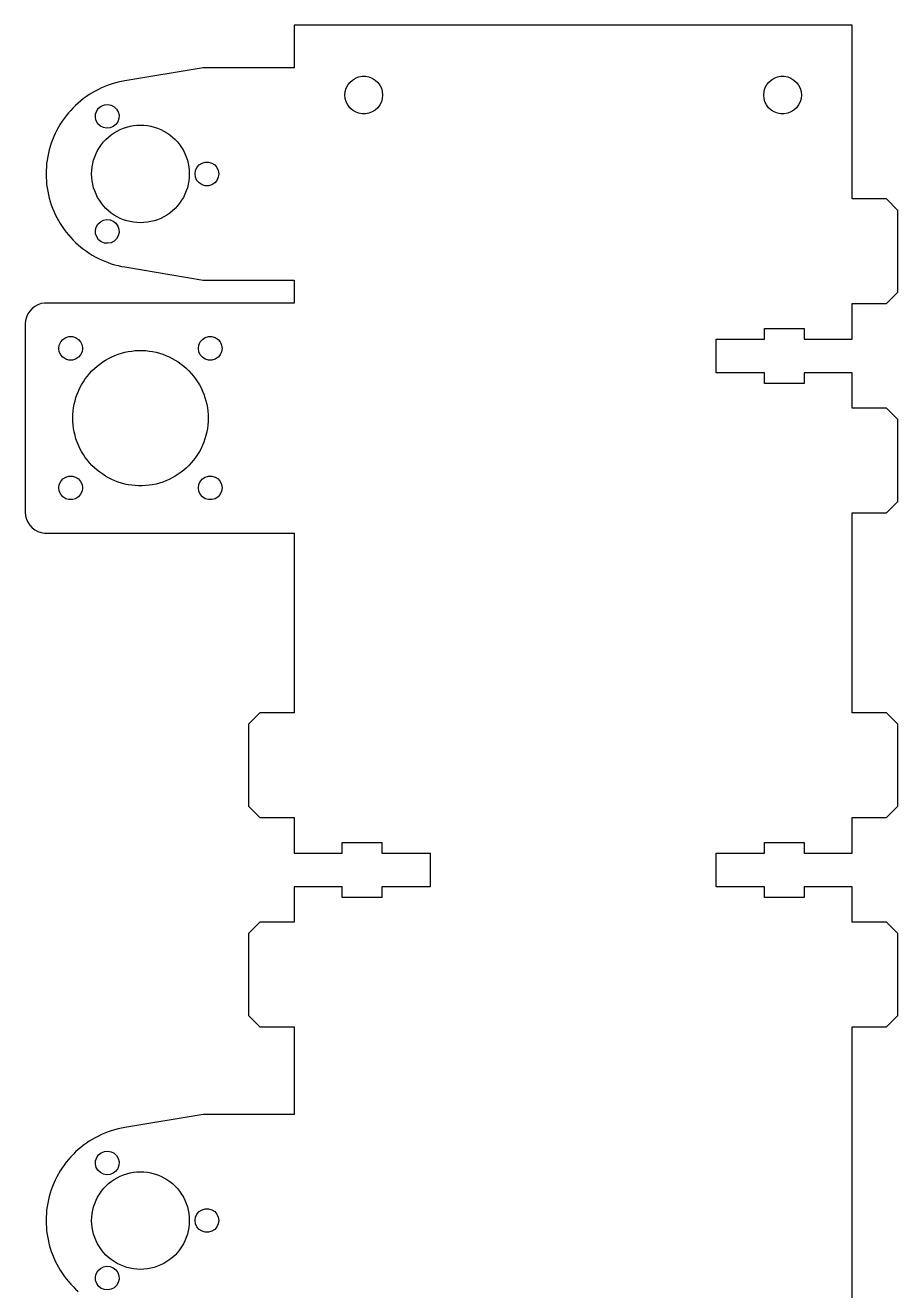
# Model space of a CAD drawing. Header units: metres. Extents: x -78 to 46, y -171 to 171.
# Drawn here: x -78.5 to 46.5, y -10.1 to 171.3 of the extents above; entities that cross this region are included whole.
import ezdxf

# ---------------------------------------------------------------- set-up
doc = ezdxf.new("R2010")
doc.units = ezdxf.units.M

msp = doc.modelspace()

# ---------------------------------------------------------------- linework, layer by layer
for p, q in [((40, 171.3), (-40, 171.3)), ((-40, 171.3), (-40, 165.216)), ((40, 146.407), (40, 171.3)), ((-53, 165.216), (-64.2391, 163.338)), ((-40, 165.216), (-53, 165.216)), ((-64.7305, 163.247), (-65.2181, 163.137)), ((-64.2391, 163.338), (-64.7305, 163.247)), ((-31.9953, 163.119), (-31.6271, 163.455)), ((-31.6271, 163.455), (-31.2035, 163.717)), ((-31.2035, 163.717), (-30.7389, 163.897)), ((-30.7389, 163.897), (-30.2491, 163.988)), ((-30.2491, 163.988), (-29.7509, 163.988)), ((-29.7509, 163.988), (-29.2611, 163.897)), ((-29.2611, 163.897), (-28.7965, 163.717)), ((-28.7965, 163.717), (-28.3729, 163.455)), ((-28.3729, 163.455), (-28.0047, 163.119)), ((28.0047, 163.119), (28.3729, 163.455)), ((28.3729, 163.455), (28.7965, 163.717)), ((28.7965, 163.717), (29.2611, 163.897)), ((29.2611, 163.897), (29.7509, 163.988)), ((29.7509, 163.988), (30.2491, 163.988)), ((30.2491, 163.988), (30.7389, 163.897)), ((30.7389, 163.897), (31.2035, 163.717)), ((31.2035, 163.717), (31.6271, 163.455)), ((31.6271, 163.455), (31.9953, 163.119)), ((-68.9063, 161.629), (-69.3313, 161.366)), ((-68.4719, 161.876), (-68.9063, 161.629)), ((-68.0286, 162.107), (-68.4719, 161.876)), ((-67.5771, 162.322), (-68.0286, 162.107)), ((-67.118, 162.519), (-67.5771, 162.322)), ((-66.6519, 162.7), (-67.118, 162.519)), ((-66.1795, 162.863), (-66.6519, 162.7)), ((-65.7013, 163.009), (-66.1795, 162.863)), ((-65.2181, 163.137), (-65.7013, 163.009)), ((-32.7, 161.3), (-32.654, 161.796)), ((-32.654, 161.796), (-32.5177, 162.275)), ((-32.5177, 162.275), (-32.2956, 162.721)), ((-32.2956, 162.721), (-31.9953, 163.119)), ((-28.0047, 163.119), (-27.7044, 162.721)), ((-27.7044, 162.721), (-27.4823, 162.275)), ((-27.4823, 162.275), (-27.346, 161.796)), ((-27.346, 161.796), (-27.3, 161.3)), ((27.3, 161.3), (27.346, 161.796)), ((27.346, 161.796), (27.4823, 162.275)), ((27.4823, 162.275), (27.7044, 162.721)), ((27.7044, 162.721), (28.0047, 163.119)), ((31.9953, 163.119), (32.2956, 162.721)), ((32.2956, 162.721), (32.5177, 162.275)), ((32.5177, 162.275), (32.654, 161.796)), ((32.654, 161.796), (32.7, 161.3)), ((-71.2949, 159.825), (-71.6516, 159.475)), ((-70.9255, 160.162), (-71.2949, 159.825)), ((-70.5439, 160.485), (-70.9255, 160.162)), ((-70.1506, 160.793), (-70.5439, 160.485)), ((-69.7462, 161.087), (-70.1506, 160.793)), ((-69.3313, 161.366), (-69.7462, 161.087)), ((-67.9928, 159.422), (-67.6125, 159.721)), ((-67.6125, 159.721), (-67.1633, 159.901)), ((-67.1633, 159.901), (-66.6816, 159.947)), ((-66.6816, 159.947), (-66.2065, 159.855)), ((-66.2065, 159.855), (-65.7764, 159.634)), ((-65.7764, 159.634), (-65.4262, 159.3)), ((-32.654, 160.804), (-32.7, 161.3)), ((-32.5177, 160.325), (-32.654, 160.804)), ((-32.2956, 159.879), (-32.5177, 160.325)), ((-31.9953, 159.481), (-32.2956, 159.879)), ((-27.7044, 159.879), (-28.0047, 159.481)), ((-27.4823, 160.325), (-27.7044, 159.879)), ((-27.346, 160.804), (-27.4823, 160.325)), ((-27.3, 161.3), (-27.346, 160.804)), ((27.346, 160.804), (27.3, 161.3)), ((27.4823, 160.325), (27.346, 160.804)), ((27.7044, 159.879), (27.4823, 160.325)), ((28.0047, 159.481), (27.7044, 159.879)), ((32.2956, 159.879), (31.9953, 159.481)), ((32.5177, 160.325), (32.2956, 159.879)), ((32.654, 160.804), (32.5177, 160.325)), ((32.7, 161.3), (32.654, 160.804)), ((-72.942, 157.95), (-73.2282, 157.54)), ((-72.6407, 158.349), (-72.942, 157.95)), ((-72.325, 158.736), (-72.6407, 158.349)), ((-71.9951, 159.112), (-72.325, 158.736)), ((-71.6516, 159.475), (-71.9951, 159.112)), ((-68.4548, 158.087), (-68.4318, 158.571)), ((-68.3407, 157.617), (-68.4548, 158.087)), ((-68.4318, 158.571), (-68.2735, 159.028)), ((-68.2735, 159.028), (-67.9928, 159.422)), ((-65.4262, 159.3), (-65.1843, 158.881)), ((-65.0932, 157.927), (-65.2515, 157.47)), ((-65.1843, 158.881), (-65.0702, 158.41)), ((-65.0702, 158.41), (-65.0932, 157.927)), ((-31.6271, 159.145), (-31.9953, 159.481)), ((-31.2035, 158.883), (-31.6271, 159.145)), ((-30.7389, 158.703), (-31.2035, 158.883)), ((-30.2491, 158.612), (-30.7389, 158.703)), ((-29.7509, 158.612), (-30.2491, 158.612)), ((-29.2611, 158.703), (-29.7509, 158.612)), ((-28.7965, 158.883), (-29.2611, 158.703)), ((-28.3729, 159.145), (-28.7965, 158.883)), ((-28.0047, 159.481), (-28.3729, 159.145)), ((28.3729, 159.145), (28.0047, 159.481)), ((28.7965, 158.883), (28.3729, 159.145)), ((29.2611, 158.703), (28.7965, 158.883)), ((29.7509, 158.612), (29.2611, 158.703)), ((30.2491, 158.612), (29.7509, 158.612)), ((30.7389, 158.703), (30.2491, 158.612)), ((31.2035, 158.883), (30.7389, 158.703)), ((31.6271, 159.145), (31.2035, 158.883)), ((31.9953, 159.481), (31.6271, 159.145)), ((-73.9936, 156.251), (-74.2164, 155.804)), ((-73.7544, 156.69), (-73.9936, 156.251)), ((-73.4992, 157.12), (-73.7544, 156.69)), ((-73.2282, 157.54), (-73.4992, 157.12)), ((-68.0988, 157.198), (-68.3407, 157.617)), ((-67.7486, 156.864), (-68.0988, 157.198)), ((-67.3185, 156.642), (-67.7486, 156.864)), ((-66.8434, 156.551), (-67.3185, 156.642)), ((-66.3617, 156.597), (-66.8434, 156.551)), ((-65.9125, 156.777), (-66.3617, 156.597)), ((-65.5322, 157.076), (-65.9125, 156.777)), ((-65.7845, 155.889), (-65.3547, 156.144)), ((-65.2515, 157.47), (-65.5322, 157.076)), ((-65.3547, 156.144), (-64.9079, 156.367)), ((-64.9079, 156.367), (-64.4462, 156.559)), ((-64.4462, 156.559), (-63.9721, 156.716)), ((-63.9721, 156.716), (-63.4879, 156.84)), ((-63.4879, 156.84), (-62.9962, 156.929)), ((-62.9962, 156.929), (-62.4994, 156.982)), ((-62.4994, 156.982), (-62, 157)), ((-62, 157), (-61.5006, 156.982)), ((-61.5006, 156.982), (-61.0038, 156.929)), ((-61.0038, 156.929), (-60.512, 156.84)), ((-60.512, 156.84), (-60.0279, 156.716)), ((-60.0279, 156.716), (-59.5537, 156.559)), ((-59.5537, 156.559), (-59.0921, 156.367)), ((-59.0921, 156.367), (-58.6452, 156.144)), ((-58.6452, 156.144), (-58.2155, 155.889)), ((-74.7836, 154.416), (-74.9381, 153.941)), ((-74.6117, 154.886), (-74.7836, 154.416)), ((-74.4225, 155.348), (-74.6117, 154.886)), ((-74.2164, 155.804), (-74.4225, 155.348)), ((-67.8888, 153.784), (-67.6038, 154.195)), ((-67.6038, 154.195), (-67.2902, 154.584)), ((-67.2902, 154.584), (-66.9497, 154.95)), ((-66.9497, 154.95), (-66.584, 155.29)), ((-66.584, 155.29), (-66.1949, 155.604)), ((-66.1949, 155.604), (-65.7845, 155.889)), ((-58.2155, 155.889), (-57.8051, 155.604)), ((-57.8051, 155.604), (-57.416, 155.29)), ((-57.416, 155.29), (-57.0502, 154.95)), ((-57.0502, 154.95), (-56.7097, 154.584)), ((-56.7097, 154.584), (-56.3962, 154.195)), ((-56.3962, 154.195), (-56.1112, 153.784)), ((-75.2947, 152.485), (-75.3775, 151.992)), ((-75.1938, 152.975), (-75.2947, 152.485)), ((-75.0749, 153.46), (-75.1938, 152.975)), ((-74.9381, 153.941), (-75.0749, 153.46)), ((-68.7164, 151.972), (-68.5586, 152.446)), ((-68.5586, 152.446), (-68.3674, 152.908)), ((-68.3674, 152.908), (-68.1438, 153.355)), ((-68.1438, 153.355), (-67.8888, 153.784)), ((-56.1112, 153.784), (-55.8562, 153.355)), ((-55.8562, 153.355), (-55.6326, 152.908)), ((-55.6326, 152.908), (-55.4413, 152.446)), ((-55.4413, 152.446), (-55.2835, 151.972)), ((-75.4881, 150.999), (-75.5158, 150.5)), ((-75.4419, 151.497), (-75.4881, 150.999)), ((-75.3775, 151.992), (-75.4419, 151.497)), ((-68.9822, 150.499), (-68.9287, 150.996)), ((-68.9287, 150.996), (-68.84, 151.488)), ((-68.84, 151.488), (-68.7164, 151.972)), ((-55.2835, 151.972), (-55.16, 151.488)), ((-55.16, 151.488), (-55.0712, 150.996)), ((-55.0712, 150.996), (-55.0178, 150.499)), ((-54.1061, 150.479), (-53.9051, 150.919)), ((-53.9051, 150.919), (-53.5883, 151.285)), ((-53.5883, 151.285), (-53.1812, 151.546)), ((-53.1812, 151.546), (-52.7169, 151.683)), ((-52.7169, 151.683), (-52.2331, 151.683)), ((-52.2331, 151.683), (-51.7688, 151.546)), ((-51.7688, 151.546), (-51.3617, 151.285)), ((-51.3617, 151.285), (-51.0449, 150.919)), ((-51.0449, 150.919), (-50.8439, 150.479)), ((-75.5158, 150.5), (-75.525, 150)), ((-75.525, 150), (-75.5158, 149.5)), ((-75.5158, 149.5), (-75.4881, 149.001)), ((-75.4881, 149.001), (-75.4419, 148.503)), ((-69, 150), (-68.9822, 150.499)), ((-68.9822, 149.501), (-69, 150)), ((-68.9287, 149.004), (-68.9822, 149.501)), ((-68.84, 148.512), (-68.9287, 149.004)), ((-55.0712, 149.004), (-55.16, 148.512)), ((-55.0178, 149.501), (-55.0712, 149.004)), ((-55.0178, 150.499), (-55, 150)), ((-55, 150), (-55.0178, 149.501)), ((-54.175, 150), (-54.1061, 150.479)), ((-54.1061, 149.521), (-54.175, 150)), ((-53.9051, 149.081), (-54.1061, 149.521)), ((-53.5883, 148.715), (-53.9051, 149.081)), ((-53.1812, 148.454), (-53.5883, 148.715)), ((-51.3617, 148.715), (-51.7688, 148.454)), ((-51.0449, 149.081), (-51.3617, 148.715)), ((-50.8439, 149.521), (-51.0449, 149.081)), ((-50.8439, 150.479), (-50.775, 150)), ((-50.775, 150), (-50.8439, 149.521)), ((-75.4419, 148.503), (-75.3775, 148.008)), ((-75.3775, 148.008), (-75.2947, 147.515)), ((-75.2947, 147.515), (-75.1938, 147.025)), ((-75.1938, 147.025), (-75.0749, 146.54)), ((-68.7164, 148.028), (-68.84, 148.512)), ((-68.5586, 147.554), (-68.7164, 148.028)), ((-68.3674, 147.092), (-68.5586, 147.554)), ((-68.1438, 146.645), (-68.3674, 147.092)), ((-55.6326, 147.092), (-55.8562, 146.645)), ((-55.4413, 147.554), (-55.6326, 147.092)), ((-55.2835, 148.028), (-55.4413, 147.554)), ((-55.16, 148.512), (-55.2835, 148.028)), ((-52.7169, 148.317), (-53.1812, 148.454)), ((-52.2331, 148.317), (-52.7169, 148.317)), ((-51.7688, 148.454), (-52.2331, 148.317)), ((-75.0749, 146.54), (-74.9381, 146.059)), ((-74.9381, 146.059), (-74.7836, 145.584)), ((-74.7836, 145.584), (-74.6117, 145.114)), ((-74.6117, 145.114), (-74.4225, 144.652)), ((-67.8888, 146.216), (-68.1438, 146.645)), ((-67.6038, 145.805), (-67.8888, 146.216)), ((-67.2902, 145.416), (-67.6038, 145.805)), ((-66.9497, 145.05), (-67.2902, 145.416)), ((-56.7097, 145.416), (-57.0502, 145.05)), ((-56.3962, 145.805), (-56.7097, 145.416)), ((-56.1112, 146.216), (-56.3962, 145.805)), ((-55.8562, 146.645), (-56.1112, 146.216)), ((44.875, 146.407), (40, 146.407)), ((46.5, 144.782), (44.875, 146.407)), ((-74.4225, 144.652), (-74.2164, 144.196)), ((-74.2164, 144.196), (-73.9936, 143.749)), ((-73.9936, 143.749), (-73.7544, 143.31)), ((-73.7544, 143.31), (-73.4992, 142.88)), ((-67.7486, 143.136), (-67.3185, 143.358)), ((-67.3185, 143.358), (-66.8434, 143.449)), ((-66.584, 144.71), (-66.9497, 145.05)), ((-66.8434, 143.449), (-66.3617, 143.403)), ((-66.1949, 144.396), (-66.584, 144.71)), ((-66.3617, 143.403), (-65.9125, 143.223)), ((-65.7845, 144.111), (-66.1949, 144.396)), ((-65.3547, 143.856), (-65.7845, 144.111)), ((-64.9079, 143.633), (-65.3547, 143.856)), ((-64.4462, 143.441), (-64.9079, 143.633)), ((-63.9721, 143.284), (-64.4462, 143.441)), ((-63.4879, 143.16), (-63.9721, 143.284)), ((-60.0279, 143.284), (-60.512, 143.16)), ((-59.5537, 143.441), (-60.0279, 143.284)), ((-59.0921, 143.633), (-59.5537, 143.441)), ((-58.6452, 143.856), (-59.0921, 143.633)), ((-58.2155, 144.111), (-58.6452, 143.856)), ((-57.8051, 144.396), (-58.2155, 144.111)), ((-57.416, 144.71), (-57.8051, 144.396)), ((-57.0502, 145.05), (-57.416, 144.71)), ((46.5, 133.032), (46.5, 144.782)), ((-73.4992, 142.88), (-73.2282, 142.46)), ((-73.2282, 142.46), (-72.942, 142.05)), ((-72.942, 142.05), (-72.6407, 141.651)), ((-72.6407, 141.651), (-72.325, 141.264)), ((-68.4548, 141.913), (-68.3407, 142.383)), ((-68.4318, 141.429), (-68.4548, 141.913)), ((-68.3407, 142.383), (-68.0988, 142.802)), ((-68.0988, 142.802), (-67.7486, 143.136)), ((-65.9125, 143.223), (-65.5322, 142.924)), ((-65.5322, 142.924), (-65.2515, 142.53)), ((-65.2515, 142.53), (-65.0932, 142.073)), ((-65.0702, 141.59), (-65.1843, 141.119)), ((-65.0932, 142.073), (-65.0702, 141.59)), ((-62.9962, 143.071), (-63.4879, 143.16)), ((-62.4994, 143.018), (-62.9962, 143.071)), ((-62, 143), (-62.4994, 143.018)), ((-61.5006, 143.018), (-62, 143)), ((-61.0038, 143.071), (-61.5006, 143.018)), ((-60.512, 143.16), (-61.0038, 143.071)), ((-72.325, 141.264), (-71.9951, 140.888)), ((-71.9951, 140.888), (-71.6516, 140.525)), ((-71.6516, 140.525), (-71.2949, 140.175)), ((-71.2949, 140.175), (-70.9255, 139.838)), ((-70.9255, 139.838), (-70.5439, 139.515)), ((-68.2735, 140.972), (-68.4318, 141.429)), ((-67.9928, 140.578), (-68.2735, 140.972)), ((-67.6125, 140.279), (-67.9928, 140.578)), ((-67.1633, 140.099), (-67.6125, 140.279)), ((-66.6816, 140.053), (-67.1633, 140.099)), ((-66.2065, 140.145), (-66.6816, 140.053)), ((-65.7764, 140.366), (-66.2065, 140.145)), ((-65.4262, 140.7), (-65.7764, 140.366)), ((-65.1843, 141.119), (-65.4262, 140.7)), ((-70.5439, 139.515), (-70.1506, 139.207)), ((-70.1506, 139.207), (-69.7462, 138.913)), ((-69.7462, 138.913), (-69.3313, 138.634)), ((-69.3313, 138.634), (-68.9063, 138.371)), ((-68.9063, 138.371), (-68.4719, 138.124)), ((-68.4719, 138.124), (-68.0286, 137.893)), ((-68.0286, 137.893), (-67.5771, 137.678)), ((-67.5771, 137.678), (-67.118, 137.481)), ((-67.118, 137.481), (-66.6519, 137.3)), ((-66.6519, 137.3), (-66.1795, 137.137)), ((-66.1795, 137.137), (-65.7013, 136.991)), ((-65.7013, 136.991), (-65.2181, 136.863)), ((-65.2181, 136.863), (-64.7305, 136.753)), ((-64.7305, 136.753), (-64.2391, 136.662)), ((-64.2391, 136.662), (-53, 134.784)), ((-53, 134.784), (-40, 134.784)), ((-40, 134.784), (-40, 131.49)), ((44.875, 131.407), (46.5, 133.032)), ((-77.5318, 130.707), (-77.8674, 130.343)), ((-77.1408, 131.012), (-77.5318, 130.707)), ((-76.7051, 131.247), (-77.1408, 131.012)), ((-76.2365, 131.408), (-76.7051, 131.247)), ((-75.7477, 131.49), (-76.2365, 131.408)), ((-40, 131.49), (-75.7477, 131.49)), ((40, 126.307), (40, 131.407)), ((40, 131.407), (44.875, 131.407)), ((-78.4591, 128.994), (-78.5, 128.5)), ((-78.3374, 129.474), (-78.4591, 128.994)), ((-78.1384, 129.928), (-78.3374, 129.474)), ((-77.8674, 130.343), (-78.1384, 129.928)), ((-78.5, 128.5), (-78.5, 101.5)), ((27.4, 126.307), (27.4, 127.857)), ((27.4, 127.857), (33.1, 127.857)), ((33.1, 127.857), (33.1, 126.307)), ((-73.7, 125), (-73.6311, 125.479)), ((-73.6311, 125.479), (-73.4301, 125.919)), ((-73.4301, 125.919), (-73.1133, 126.285)), ((-73.1133, 126.285), (-72.7062, 126.546)), ((-72.7062, 126.546), (-72.2419, 126.683)), ((-72.2419, 126.683), (-71.7581, 126.683)), ((-71.7581, 126.683), (-71.2938, 126.546)), ((-71.2938, 126.546), (-70.8867, 126.285)), ((-70.8867, 126.285), (-70.5699, 125.919)), ((-70.5699, 125.919), (-70.3689, 125.479)), ((-70.3689, 125.479), (-70.3, 125)), ((-53.7, 125), (-53.6311, 125.479)), ((-53.6311, 125.479), (-53.4301, 125.919)), ((-53.4301, 125.919), (-53.1133, 126.285)), ((-53.1133, 126.285), (-52.7062, 126.546)), ((-52.7062, 126.546), (-52.2419, 126.683)), ((-52.2419, 126.683), (-51.7581, 126.683)), ((-51.7581, 126.683), (-51.2938, 126.546)), ((-51.2938, 126.546), (-50.8867, 126.285)), ((-50.8867, 126.285), (-50.5699, 125.919)), ((-50.5699, 125.919), (-50.3689, 125.479)), ((-50.3689, 125.479), (-50.3, 125)), ((20.5, 121.507), (20.5, 126.307)), ((20.5, 126.307), (27.4, 126.307)), ((33.1, 126.307), (40, 126.307)), ((-73.6311, 124.521), (-73.7, 125)), ((-73.4301, 124.081), (-73.6311, 124.521)), ((-73.1133, 123.715), (-73.4301, 124.081)), ((-72.7062, 123.454), (-73.1133, 123.715)), ((-72.2419, 123.317), (-72.7062, 123.454)), ((-71.2938, 123.454), (-71.7581, 123.317)), ((-70.8867, 123.715), (-71.2938, 123.454)), ((-70.5699, 124.081), (-70.8867, 123.715)), ((-70.3689, 124.521), (-70.5699, 124.081)), ((-70.3, 125), (-70.3689, 124.521)), ((-66.9935, 123.316), (-66.5588, 123.562)), ((-66.5588, 123.562), (-66.112, 123.785)), ((-66.112, 123.785), (-65.6543, 123.985)), ((-65.6543, 123.985), (-65.1869, 124.162)), ((-65.1869, 124.162), (-64.711, 124.313)), ((-64.711, 124.313), (-64.228, 124.441)), ((-64.228, 124.441), (-63.739, 124.543)), ((-63.739, 124.543), (-63.2455, 124.62)), ((-63.2455, 124.62), (-62.7486, 124.671)), ((-62.7486, 124.671), (-62.2498, 124.697)), ((-62.2498, 124.697), (-61.7502, 124.697)), ((-61.7502, 124.697), (-61.2514, 124.671)), ((-61.2514, 124.671), (-60.7545, 124.62)), ((-60.7545, 124.62), (-60.261, 124.543)), ((-60.261, 124.543), (-59.772, 124.441)), ((-59.772, 124.441), (-59.289, 124.313)), ((-59.289, 124.313), (-58.8131, 124.162)), ((-58.8131, 124.162), (-58.3457, 123.985)), ((-58.3457, 123.985), (-57.888, 123.785)), ((-57.888, 123.785), (-57.4412, 123.562)), ((-57.4412, 123.562), (-57.0065, 123.316)), ((-53.6311, 124.521), (-53.7, 125)), ((-53.4301, 124.081), (-53.6311, 124.521)), ((-53.1133, 123.715), (-53.4301, 124.081)), ((-52.7062, 123.454), (-53.1133, 123.715)), ((-52.2419, 123.317), (-52.7062, 123.454)), ((-51.2938, 123.454), (-51.7581, 123.317)), ((-50.8867, 123.715), (-51.2938, 123.454)), ((-50.5699, 124.081), (-50.8867, 123.715)), ((-50.3689, 124.521), (-50.5699, 124.081)), ((-50.3, 125), (-50.3689, 124.521)), ((-71.7581, 123.317), (-72.2419, 123.317)), ((-69.286, 121.403), (-68.9467, 121.77)), ((-68.9467, 121.77), (-68.5889, 122.119)), ((-68.5889, 122.119), (-68.2137, 122.448)), ((-68.2137, 122.448), (-67.8221, 122.758)), ((-67.8221, 122.758), (-67.415, 123.048)), ((-67.415, 123.048), (-66.9935, 123.316)), ((-57.0065, 123.316), (-56.585, 123.048)), ((-56.585, 123.048), (-56.1779, 122.758)), ((-56.1779, 122.758), (-55.7862, 122.448)), ((-55.7862, 122.448), (-55.411, 122.119)), ((-55.411, 122.119), (-55.0533, 121.77)), ((-55.0533, 121.77), (-54.714, 121.403)), ((-51.7581, 123.317), (-52.2419, 123.317)), ((-70.6765, 119.337), (-70.4418, 119.778)), ((-70.4418, 119.778), (-70.1846, 120.206)), ((-70.1846, 120.206), (-69.9058, 120.62)), ((-69.9058, 120.62), (-69.606, 121.02)), ((-69.606, 121.02), (-69.286, 121.403)), ((-54.714, 121.403), (-54.394, 121.02)), ((-54.394, 121.02), (-54.0942, 120.62)), ((-54.0942, 120.62), (-53.8154, 120.206)), ((-53.8154, 120.206), (-53.5582, 119.778)), ((-53.5582, 119.778), (-53.3235, 119.337)), ((27.4, 121.507), (20.5, 121.507)), ((27.4, 119.957), (27.4, 121.507)), ((33.1, 119.957), (27.4, 119.957)), ((40, 121.507), (33.1, 121.507)), ((33.1, 121.507), (33.1, 119.957)), ((40, 116.407), (40, 121.507)), ((-71.3802, 117.47), (-71.2406, 117.95)), ((-71.2406, 117.95), (-71.0764, 118.422)), ((-71.0764, 118.422), (-70.8883, 118.884)), ((-70.8883, 118.884), (-70.6765, 119.337)), ((-53.3235, 119.337), (-53.1117, 118.884)), ((-53.1117, 118.884), (-52.9235, 118.422)), ((-52.9235, 118.422), (-52.7594, 117.95)), ((-52.7594, 117.95), (-52.6198, 117.47)), ((-71.6486, 115.997), (-71.5844, 116.493)), ((-71.5844, 116.493), (-71.4949, 116.984)), ((-71.4949, 116.984), (-71.3802, 117.47)), ((-52.6198, 117.47), (-52.5051, 116.984)), ((-52.5051, 116.984), (-52.4155, 116.493)), ((-52.4155, 116.493), (-52.3514, 115.997)), ((44.875, 116.407), (40, 116.407)), ((46.5, 114.782), (44.875, 116.407)), ((-71.7, 115), (-71.6871, 115.499)), ((-71.6871, 114.501), (-71.7, 115)), ((-71.6871, 115.499), (-71.6486, 115.997)), ((-71.6486, 114.003), (-71.6871, 114.501)), ((-52.3514, 115.997), (-52.3129, 115.499)), ((-52.3129, 114.501), (-52.3514, 114.003)), ((-52.3129, 115.499), (-52.3, 115)), ((-52.3, 115), (-52.3129, 114.501)), ((46.5, 103.032), (46.5, 114.782)), ((-71.5844, 113.507), (-71.6486, 114.003)), ((-71.4949, 113.016), (-71.5844, 113.507)), ((-71.3802, 112.53), (-71.4949, 113.016)), ((-71.2406, 112.05), (-71.3802, 112.53)), ((-52.6198, 112.53), (-52.7594, 112.05)), ((-52.5051, 113.016), (-52.6198, 112.53)), ((-52.4155, 113.507), (-52.5051, 113.016)), ((-52.3514, 114.003), (-52.4155, 113.507)), ((-71.0764, 111.578), (-71.2406, 112.05)), ((-70.8883, 111.116), (-71.0764, 111.578)), ((-70.6765, 110.663), (-70.8883, 111.116)), ((-70.4418, 110.222), (-70.6765, 110.663)), ((-53.3235, 110.663), (-53.5582, 110.222)), ((-53.1117, 111.116), (-53.3235, 110.663)), ((-52.9235, 111.578), (-53.1117, 111.116)), ((-52.7594, 112.05), (-52.9235, 111.578)), ((-70.1846, 109.794), (-70.4418, 110.222)), ((-69.9058, 109.38), (-70.1846, 109.794)), ((-69.606, 108.98), (-69.9058, 109.38)), ((-69.286, 108.597), (-69.606, 108.98)), ((-54.394, 108.98), (-54.714, 108.597)), ((-54.0942, 109.38), (-54.394, 108.98)), ((-53.8154, 109.794), (-54.0942, 109.38)), ((-53.5582, 110.222), (-53.8154, 109.794)), ((-68.9467, 108.23), (-69.286, 108.597)), ((-68.5889, 107.881), (-68.9467, 108.23)), ((-68.2137, 107.552), (-68.5889, 107.881)), ((-67.8221, 107.242), (-68.2137, 107.552)), ((-67.415, 106.952), (-67.8221, 107.242)), ((-56.1779, 107.242), (-56.585, 106.952)), ((-55.7862, 107.552), (-56.1779, 107.242)), ((-55.411, 107.881), (-55.7862, 107.552)), ((-55.0533, 108.23), (-55.411, 107.881)), ((-54.714, 108.597), (-55.0533, 108.23)), ((-73.7, 105), (-73.6311, 105.479)), ((-73.6311, 105.479), (-73.4301, 105.919)), ((-73.4301, 105.919), (-73.1133, 106.285)), ((-73.1133, 106.285), (-72.7062, 106.546)), ((-72.7062, 106.546), (-72.2419, 106.683)), ((-72.2419, 106.683), (-71.7581, 106.683)), ((-71.7581, 106.683), (-71.2938, 106.546)), ((-71.2938, 106.546), (-70.8867, 106.285)), ((-70.8867, 106.285), (-70.5699, 105.919)), ((-70.5699, 105.919), (-70.3689, 105.479)), ((-70.3689, 105.479), (-70.3, 105)), ((-66.9935, 106.684), (-67.415, 106.952)), ((-66.5588, 106.438), (-66.9935, 106.684)), ((-66.112, 106.215), (-66.5588, 106.438)), ((-65.6543, 106.015), (-66.112, 106.215)), ((-65.1869, 105.838), (-65.6543, 106.015)), ((-64.711, 105.687), (-65.1869, 105.838)), ((-64.228, 105.559), (-64.711, 105.687)), ((-63.739, 105.457), (-64.228, 105.559)), ((-63.2455, 105.38), (-63.739, 105.457)), ((-62.7486, 105.329), (-63.2455, 105.38)), ((-62.2498, 105.303), (-62.7486, 105.329)), ((-61.7502, 105.303), (-62.2498, 105.303)), ((-61.2514, 105.329), (-61.7502, 105.303)), ((-60.7545, 105.38), (-61.2514, 105.329)), ((-60.261, 105.457), (-60.7545, 105.38)), ((-59.772, 105.559), (-60.261, 105.457)), ((-59.289, 105.687), (-59.772, 105.559)), ((-58.8131, 105.838), (-59.289, 105.687)), ((-58.3457, 106.015), (-58.8131, 105.838)), ((-57.888, 106.215), (-58.3457, 106.015)), ((-57.4412, 106.438), (-57.888, 106.215)), ((-57.0065, 106.684), (-57.4412, 106.438)), ((-56.585, 106.952), (-57.0065, 106.684)), ((-53.7, 105), (-53.6311, 105.479)), ((-53.6311, 105.479), (-53.4301, 105.919)), ((-53.4301, 105.919), (-53.1133, 106.285)), ((-53.1133, 106.285), (-52.7062, 106.546)), ((-52.7062, 106.546), (-52.2419, 106.683)), ((-52.2419, 106.683), (-51.7581, 106.683)), ((-51.7581, 106.683), (-51.2938, 106.546)), ((-51.2938, 106.546), (-50.8867, 106.285)), ((-50.8867, 106.285), (-50.5699, 105.919)), ((-50.5699, 105.919), (-50.3689, 105.479)), ((-50.3689, 105.479), (-50.3, 105)), ((-73.6311, 104.521), (-73.7, 105)), ((-73.4301, 104.081), (-73.6311, 104.521)), ((-73.1133, 103.715), (-73.4301, 104.081)), ((-72.7062, 103.454), (-73.1133, 103.715)), ((-72.2419, 103.317), (-72.7062, 103.454)), ((-71.2938, 103.454), (-71.7581, 103.317)), ((-70.8867, 103.715), (-71.2938, 103.454)), ((-70.5699, 104.081), (-70.8867, 103.715)), ((-70.3689, 104.521), (-70.5699, 104.081)), ((-70.3, 105), (-70.3689, 104.521)), ((-53.6311, 104.521), (-53.7, 105)), ((-53.4301, 104.081), (-53.6311, 104.521)), ((-53.1133, 103.715), (-53.4301, 104.081)), ((-52.7062, 103.454), (-53.1133, 103.715)), ((-52.2419, 103.317), (-52.7062, 103.454)), ((-51.2938, 103.454), (-51.7581, 103.317)), ((-50.8867, 103.715), (-51.2938, 103.454)), ((-50.5699, 104.081), (-50.8867, 103.715)), ((-50.3689, 104.521), (-50.5699, 104.081)), ((-50.3, 105), (-50.3689, 104.521)), ((-71.7581, 103.317), (-72.2419, 103.317)), ((-51.7581, 103.317), (-52.2419, 103.317)), ((44.875, 101.407), (46.5, 103.032)), ((-78.5, 101.5), (-78.4591, 101.006)), ((-78.4591, 101.006), (-78.3374, 100.526)), ((-78.3374, 100.526), (-78.1384, 100.072)), ((-78.1384, 100.072), (-77.8674, 99.6574)), ((40, 72.748), (40, 101.407)), ((40, 101.407), (44.875, 101.407)), ((-77.8674, 99.6574), (-77.5318, 99.2928)), ((-77.5318, 99.2928), (-77.1408, 98.9885)), ((-77.1408, 98.9885), (-76.7051, 98.7527)), ((-76.7051, 98.7527), (-76.2365, 98.5918)), ((-76.2365, 98.5918), (-75.7477, 98.5102)), ((-75.7477, 98.5102), (-40, 98.5102)), ((-40, 98.5102), (-40, 72.748)), ((-44.875, 72.748), (-46.5, 71.123)), ((-40, 72.748), (-44.875, 72.748)), ((44.875, 72.748), (40, 72.748)), ((46.5, 71.123), (44.875, 72.748)), ((-46.5, 71.123), (-46.5, 59.373)), ((46.5, 59.373), (46.5, 71.123)), ((-46.5, 59.373), (-44.875, 57.748)), ((44.875, 57.748), (46.5, 59.373)), ((-44.875, 57.748), (-40, 57.748)), ((-40, 57.748), (-40, 52.648)), ((40, 52.648), (40, 57.748)), ((40, 57.748), (44.875, 57.748)), ((-40, 52.648), (-33.1, 52.648)), ((-33.1, 52.648), (-33.1, 54.198)), ((-33.1, 54.198), (-27.4, 54.198)), ((-27.4, 54.198), (-27.4, 52.648)), ((-27.4, 52.648), (-20.5, 52.648)), ((-20.5, 52.648), (-20.5, 47.848)), ((20.5, 47.848), (20.5, 52.648)), ((20.5, 52.648), (27.4, 52.648)), ((27.4, 52.648), (27.4, 54.198)), ((27.4, 54.198), (33.1, 54.198)), ((33.1, 54.198), (33.1, 52.648)), ((33.1, 52.648), (40, 52.648)), ((-33.1, 47.848), (-40, 47.848)), ((-40, 47.848), (-40, 42.748)), ((-33.1, 46.298), (-33.1, 47.848)), ((-20.5, 47.848), (-27.4, 47.848)), ((-27.4, 47.848), (-27.4, 46.298)), ((27.4, 47.848), (20.5, 47.848)), ((27.4, 46.298), (27.4, 47.848)), ((40, 47.848), (33.1, 47.848)), ((33.1, 47.848), (33.1, 46.298)), ((40, 42.748), (40, 47.848)), ((-27.4, 46.298), (-33.1, 46.298)), ((33.1, 46.298), (27.4, 46.298)), ((-44.875, 42.748), (-46.5, 41.123)), ((-40, 42.748), (-44.875, 42.748)), ((44.875, 42.748), (40, 42.748)), ((46.5, 41.123), (44.875, 42.748)), ((-46.5, 41.123), (-46.5, 29.373)), ((46.5, 29.373), (46.5, 41.123)), ((-46.5, 29.373), (-44.875, 27.748)), ((44.875, 27.748), (46.5, 29.373)), ((-44.875, 27.748), (-40, 27.748)), ((-40, 27.748), (-40, 15.2156)), ((40, -27.748), (40, 27.748)), ((40, 27.748), (44.875, 27.748)), ((-53, 15.2156), (-64.2391, 13.3384)), ((-40, 15.2156), (-53, 15.2156)), ((-66.6519, 12.6998), (-67.118, 12.5192)), ((-66.1795, 12.863), (-66.6519, 12.6998)), ((-65.7013, 13.0087), (-66.1795, 12.863)), ((-65.2181, 13.1366), (-65.7013, 13.0087)), ((-64.7305, 13.2465), (-65.2181, 13.1366)), ((-64.2391, 13.3384), (-64.7305, 13.2465)), ((-69.7462, 11.087), (-70.1506, 10.7932)), ((-69.3313, 11.3656), (-69.7462, 11.087)), ((-68.9063, 11.6288), (-69.3313, 11.3656)), ((-68.4719, 11.876), (-68.9063, 11.6288)), ((-68.0286, 12.1071), (-68.4719, 11.876)), ((-67.5771, 12.3216), (-68.0286, 12.1071)), ((-67.118, 12.5192), (-67.5771, 12.3216)), ((-71.9951, 9.11172), (-72.325, 8.73618)), ((-71.6516, 9.47484), (-71.9951, 9.11172)), ((-71.2949, 9.82501), (-71.6516, 9.47484)), ((-70.9255, 10.1618), (-71.2949, 9.82501)), ((-70.5439, 10.4846), (-70.9255, 10.1618)), ((-70.1506, 10.7932), (-70.5439, 10.4846)), ((-68.2735, 9.02786), (-67.9928, 9.42201)), ((-67.9928, 9.42201), (-67.6125, 9.72113)), ((-67.6125, 9.72113), (-67.1633, 9.90097)), ((-67.1633, 9.90097), (-66.6816, 9.94696)), ((-66.6816, 9.94696), (-66.2065, 9.85539)), ((-66.2065, 9.85539), (-65.7764, 9.63367)), ((-65.7764, 9.63367), (-65.4262, 9.29976)), ((-65.4262, 9.29976), (-65.1843, 8.88071)), ((-73.2282, 7.54004), (-73.4992, 7.11998)), ((-72.942, 7.94978), (-73.2282, 7.54004)), ((-72.6407, 8.34868), (-72.942, 7.94978)), ((-72.325, 8.73618), (-72.6407, 8.34868)), ((-68.4548, 8.0873), (-68.4318, 8.57062)), ((-68.3407, 7.61707), (-68.4548, 8.0873)), ((-68.4318, 8.57062), (-68.2735, 9.02786)), ((-68.0988, 7.19801), (-68.3407, 7.61707)), ((-65.2515, 7.46989), (-65.5322, 7.07574)), ((-65.0932, 7.92715), (-65.2515, 7.46989)), ((-65.1843, 8.88071), (-65.0702, 8.41048)), ((-65.0702, 8.41048), (-65.0932, 7.92715)), ((-74.2164, 5.80385), (-74.4225, 5.34846)), ((-73.9936, 6.2513), (-74.2164, 5.80385)), ((-73.7544, 6.69022), (-73.9936, 6.2513)), ((-73.4992, 7.11998), (-73.7544, 6.69022)), ((-67.7486, 6.86411), (-68.0988, 7.19801)), ((-67.3185, 6.64238), (-67.7486, 6.86411)), ((-66.8434, 6.55081), (-67.3185, 6.64238)), ((-66.3617, 6.5968), (-66.8434, 6.55081)), ((-66.584, 5.29024), (-66.1949, 5.60378)), ((-65.9125, 6.77664), (-66.3617, 6.5968)), ((-66.1949, 5.60378), (-65.7845, 5.88876)), ((-65.5322, 7.07574), (-65.9125, 6.77664)), ((-65.7845, 5.88876), (-65.3547, 6.14374)), ((-65.3547, 6.14374), (-64.9079, 6.36742)), ((-64.9079, 6.36742), (-64.4462, 6.55864)), ((-64.4462, 6.55864), (-63.9721, 6.71645)), ((-63.9721, 6.71645), (-63.4879, 6.84003)), ((-63.4879, 6.84003), (-62.9962, 6.92874)), ((-62.9962, 6.92874), (-62.4994, 6.98216)), ((-62.4994, 6.98216), (-62, 7)), ((-62, 7), (-61.5006, 6.98216)), ((-61.5006, 6.98216), (-61.0038, 6.92874)), ((-61.0038, 6.92874), (-60.512, 6.84003)), ((-60.512, 6.84003), (-60.0279, 6.71645)), ((-60.0279, 6.71645), (-59.5537, 6.55864)), ((-59.5537, 6.55864), (-59.0921, 6.36742)), ((-59.0921, 6.36742), (-58.6452, 6.14374)), ((-58.6452, 6.14374), (-58.2155, 5.88876)), ((-58.2155, 5.88876), (-57.8051, 5.60378)), ((-57.8051, 5.60378), (-57.416, 5.29024)), ((-74.9381, 3.94104), (-75.0749, 3.46027)), ((-74.7836, 4.41643), (-74.9381, 3.94104)), ((-74.6117, 4.88579), (-74.7836, 4.41643)), ((-74.4225, 5.34846), (-74.6117, 4.88579)), ((-68.1438, 3.35474), (-67.8888, 3.78448)), ((-67.8888, 3.78448), (-67.6038, 4.19493)), ((-67.6038, 4.19493), (-67.2902, 4.58401)), ((-67.2902, 4.58401), (-66.9497, 4.94974)), ((-66.9497, 4.94974), (-66.584, 5.29024)), ((-57.416, 5.29024), (-57.0502, 4.94974)), ((-57.0502, 4.94974), (-56.7097, 4.58401)), ((-56.7097, 4.58401), (-56.3962, 4.19493)), ((-56.3962, 4.19493), (-56.1112, 3.78448)), ((-56.1112, 3.78448), (-55.8562, 3.35474)), ((-75.3775, 1.99225), (-75.4419, 1.49657)), ((-75.2947, 2.4852), (-75.3775, 1.99225)), ((-75.1938, 2.97476), (-75.2947, 2.4852)), ((-75.0749, 3.46027), (-75.1938, 2.97476)), ((-68.84, 1.48795), (-68.7164, 1.97212)), ((-68.7164, 1.97212), (-68.5586, 2.44624)), ((-68.5586, 2.44624), (-68.3674, 2.9079)), ((-68.3674, 2.9079), (-68.1438, 3.35474)), ((-55.8562, 3.35474), (-55.6326, 2.9079)), ((-55.6326, 2.9079), (-55.4413, 2.44624)), ((-55.4413, 2.44624), (-55.2835, 1.97212)), ((-55.2835, 1.97212), (-55.16, 1.48795)), ((-75.5158, 0.49976), (-75.525, 0)), ((-75.525, 0), (-75.5158, -0.49976)), ((-75.4881, 0.99884), (-75.5158, 0.49976)), ((-75.4419, 1.49657), (-75.4881, 0.99884)), ((-69, 0), (-68.9822, 0.49936)), ((-68.9822, -0.49936), (-69, 0)), ((-68.9822, 0.49936), (-68.9287, 0.9962)), ((-68.9287, 0.9962), (-68.84, 1.48795)), ((-55.16, 1.48795), (-55.0712, 0.9962)), ((-55.0712, 0.9962), (-55.0178, 0.49936)), ((-55.0178, 0.49936), (-55, 0)), ((-55, 0), (-55.0178, -0.49936)), ((-54.175, 0), (-54.1061, 0.47894)), ((-54.1061, -0.47894), (-54.175, 0)), ((-54.1061, 0.47894), (-53.9051, 0.91908)), ((-53.9051, 0.91908), (-53.5883, 1.28476)), ((-53.5883, 1.28476), (-53.1812, 1.54637)), ((-53.1812, 1.54637), (-52.7169, 1.68269)), ((-52.7169, 1.68269), (-52.2331, 1.68269)), ((-52.2331, 1.68269), (-51.7688, 1.54637)), ((-51.7688, 1.54637), (-51.3617, 1.28476)), ((-51.3617, 1.28476), (-51.0449, 0.91908)), ((-51.0449, 0.91908), (-50.8439, 0.47894)), ((-50.8439, 0.47894), (-50.775, 0)), ((-50.775, 0), (-50.8439, -0.47894)), ((-75.5158, -0.49976), (-75.4881, -0.99884)), ((-75.4881, -0.99884), (-75.4419, -1.49657)), ((-75.4419, -1.49657), (-75.3775, -1.99225)), ((-68.9287, -0.9962), (-68.9822, -0.49936)), ((-68.84, -1.48795), (-68.9287, -0.9962)), ((-68.7164, -1.97212), (-68.84, -1.48795)), ((-55.16, -1.48795), (-55.2835, -1.97212)), ((-55.0712, -0.9962), (-55.16, -1.48795)), ((-55.0178, -0.49936), (-55.0712, -0.9962)), ((-53.9051, -0.91908), (-54.1061, -0.47894)), ((-53.5883, -1.28476), (-53.9051, -0.91908)), ((-53.1812, -1.54637), (-53.5883, -1.28476)), ((-52.7169, -1.68269), (-53.1812, -1.54637)), ((-52.2331, -1.68269), (-52.7169, -1.68269)), ((-51.7688, -1.54637), (-52.2331, -1.68269)), ((-51.3617, -1.28476), (-51.7688, -1.54637)), ((-51.0449, -0.91908), (-51.3617, -1.28476)), ((-50.8439, -0.47894), (-51.0449, -0.91908)), ((-75.3775, -1.99225), (-75.2947, -2.4852)), ((-75.2947, -2.4852), (-75.1938, -2.97476)), ((-75.1938, -2.97476), (-75.0749, -3.46027)), ((-75.0749, -3.46027), (-74.9381, -3.94104)), ((-68.5586, -2.44624), (-68.7164, -1.97212)), ((-68.3674, -2.9079), (-68.5586, -2.44624)), ((-68.1438, -3.35474), (-68.3674, -2.9079)), ((-67.8888, -3.78448), (-68.1438, -3.35474)), ((-55.8562, -3.35474), (-56.1112, -3.78448)), ((-55.6326, -2.9079), (-55.8562, -3.35474)), ((-55.4413, -2.44624), (-55.6326, -2.9079)), ((-55.2835, -1.97212), (-55.4413, -2.44624)), ((-74.9381, -3.94104), (-74.7836, -4.41643)), ((-74.7836, -4.41643), (-74.6117, -4.88579)), ((-74.6117, -4.88579), (-74.4225, -5.34846)), ((-74.4225, -5.34846), (-74.2164, -5.80385)), ((-67.6038, -4.19493), (-67.8888, -3.78448)), ((-67.2902, -4.58401), (-67.6038, -4.19493)), ((-66.9497, -4.94974), (-67.2902, -4.58401)), ((-66.584, -5.29024), (-66.9497, -4.94974)), ((-66.1949, -5.60378), (-66.584, -5.29024)), ((-57.416, -5.29024), (-57.8051, -5.60378)), ((-57.0502, -4.94974), (-57.416, -5.29024)), ((-56.7097, -4.58401), (-57.0502, -4.94974)), ((-56.3962, -4.19493), (-56.7097, -4.58401)), ((-56.1112, -3.78448), (-56.3962, -4.19493)), ((-74.2164, -5.80385), (-73.9936, -6.2513)), ((-73.9936, -6.2513), (-73.7544, -6.69022)), ((-73.7544, -6.69022), (-73.4992, -7.11998)), ((-73.4992, -7.11998), (-73.2282, -7.54004)), ((-68.3407, -7.61707), (-68.0988, -7.19801)), ((-68.0988, -7.19801), (-67.7486, -6.86411)), ((-67.7486, -6.86411), (-67.3185, -6.64238)), ((-67.3185, -6.64238), (-66.8434, -6.55081)), ((-66.8434, -6.55081), (-66.3617, -6.5968)), ((-66.3617, -6.5968), (-65.9125, -6.77664)), ((-65.7845, -5.88876), (-66.1949, -5.60378)), ((-65.9125, -6.77664), (-65.5322, -7.07574)), ((-65.3547, -6.14374), (-65.7845, -5.88876)), ((-65.5322, -7.07574), (-65.2515, -7.46989)), ((-64.9079, -6.36742), (-65.3547, -6.14374)), ((-64.4462, -6.55864), (-64.9079, -6.36742)), ((-63.9721, -6.71645), (-64.4462, -6.55864)), ((-63.4879, -6.84003), (-63.9721, -6.71645)), ((-62.9962, -6.92874), (-63.4879, -6.84003)), ((-62.4994, -6.98216), (-62.9962, -6.92874)), ((-62, -7), (-62.4994, -6.98216)), ((-61.5006, -6.98216), (-62, -7)), ((-61.0038, -6.92874), (-61.5006, -6.98216)), ((-60.512, -6.84003), (-61.0038, -6.92874)), ((-60.0279, -6.71645), (-60.512, -6.84003)), ((-59.5537, -6.55864), (-60.0279, -6.71645)), ((-59.0921, -6.36742), (-59.5537, -6.55864)), ((-58.6452, -6.14374), (-59.0921, -6.36742)), ((-58.2155, -5.88876), (-58.6452, -6.14374)), ((-57.8051, -5.60378), (-58.2155, -5.88876)), ((-73.2282, -7.54004), (-72.942, -7.94978)), ((-72.942, -7.94978), (-72.6407, -8.34868)), ((-72.6407, -8.34868), (-72.325, -8.73618)), ((-72.325, -8.73618), (-71.9951, -9.11172)), ((-68.4548, -8.0873), (-68.3407, -7.61707)), ((-68.4318, -8.57062), (-68.4548, -8.0873)), ((-68.2735, -9.02786), (-68.4318, -8.57062)), ((-67.9928, -9.42201), (-68.2735, -9.02786)), ((-65.1843, -8.88071), (-65.4262, -9.29976)), ((-65.2515, -7.46989), (-65.0932, -7.92715)), ((-65.0702, -8.41048), (-65.1843, -8.88071)), ((-65.0932, -7.92715), (-65.0702, -8.41048)), ((-71.9951, -9.11172), (-71.6516, -9.47484)), ((-71.6516, -9.47484), (-71.2949, -9.82501)), ((-71.2949, -9.82501), (-70.9255, -10.1618)), ((-67.6125, -9.72113), (-67.9928, -9.42201)), ((-67.1633, -9.90097), (-67.6125, -9.72113)), ((-66.6816, -9.94696), (-67.1633, -9.90097)), ((-66.2065, -9.85539), (-66.6816, -9.94696)), ((-65.7764, -9.63367), (-66.2065, -9.85539)), ((-65.4262, -9.29976), (-65.7764, -9.63367))]:
    msp.add_line(p, q)

doc.saveas('drawing.dxf')
